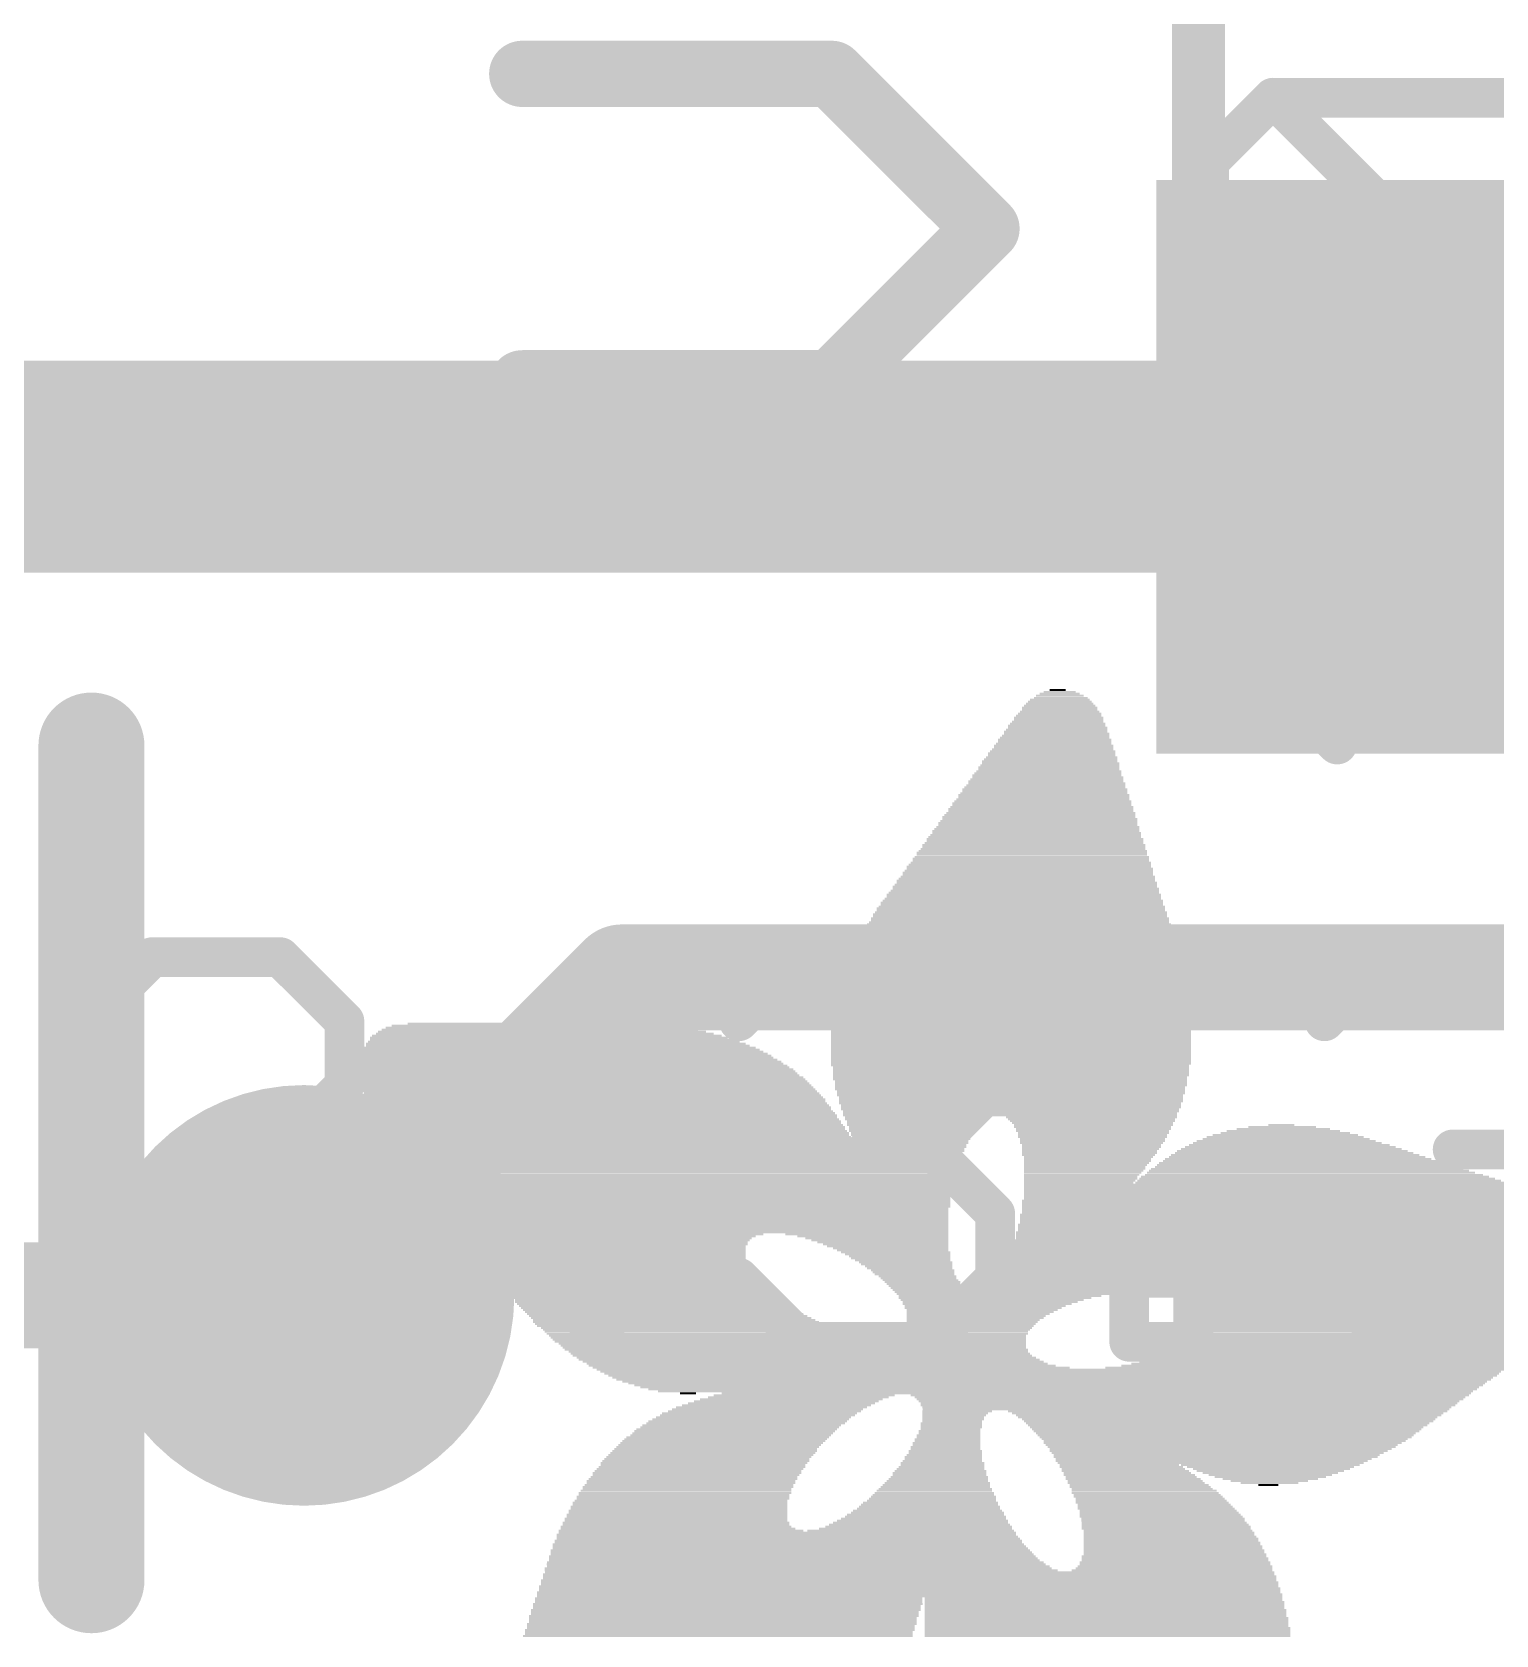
# Model space of a CAD drawing. Extents: x -0.8 to 51.2, y -0.4 to 23.4.
# Drawn here: x 20.205 to 23.011, y 14.589 to 17.662 of the extents above; entities that cross this region are included whole.
import ezdxf

# ---------------------------------------------------------------- set-up
doc = ezdxf.new("R2010")
doc.units = 0
for name, color, linetype in [('1', 12, 'CONTINUOUS'), ('16', 132, 'CONTINUOUS'), ('18', 110, 'CONTINUOUS'), ('21', 40, 'CONTINUOUS'), ('27', 53, 'CONTINUOUS'), ('51', 253, 'CONTINUOUS')]:
    doc.layers.add(name, color=color, linetype=linetype)

# ---------------------------------------------------------------- blocks, each defined once
blk = doc.blocks.new('RECT')
blk.add_solid([(-0.5, -0.5), (0.5, -0.5), (-0.5, 0.5), (0.5, 0.5)])
blk = doc.blocks.new('ROUNDV')
at = {"const_width": 0.5}
blk.add_lwpolyline([(0, -0.25, 1), (0, 0.25, 1), (0, -0.25)], format="xyb", dxfattribs=at)

msp = doc.modelspace()

# ---------------------------------------------------------------- linework, layer by layer
at = {"layer": '1'}
for points, const_width in [([(22.86, 16.8284), (19.6533, 16.8284)], 0.4064), ([(21.336, 15.8496), (20.7264, 15.24)], 0.2032), ([(22.6568, 15.8496), (21.336, 15.8496)], 0.2032), ([(23.4696, 15.8496), (22.6568, 15.8496)], 0.2032)]:
    msp.add_lwpolyline(points, dxfattribs=dict(at, const_width=const_width))
for points, const_width in [([(22.86, 16.7268, 1), (22.86, 16.93)], 0.2032), ([(21.336, 15.9004, 1), (21.336, 15.7988)], 0.1016), ([(21.3719, 15.8137, 1), (21.3001, 15.8855)], 0.1016), ([(22.6568, 15.9004, 1), (22.6568, 15.7988)], 0.1016), ([(22.6568, 15.7988, 1), (22.6568, 15.9004)], 0.1016), ([(20.6905, 15.2759, 1), (20.7623, 15.2041)], 0.1016)]:
    msp.add_lwpolyline(points, format="xyb", dxfattribs=dict(at, const_width=const_width))
at = {"layer": '16', "const_width": 0.2032}
msp.add_lwpolyline([(20.7264, 15.24), (16.256, 15.24)], dxfattribs=at)
at = {"layer": '16', "const_width": 0.1016}
msp.add_lwpolyline([(20.7264, 15.1892, 1), (20.7264, 15.2908)], format="xyb", dxfattribs=at)
at = {"layer": '21'}
for points, const_width in [([(21.7379, 17.5816), (21.1447, 17.5816)], 0.127), ([(22.0345, 17.285), (21.7379, 17.5816)], 0.127), ([(21.7379, 16.9885), (22.0345, 17.285)], 0.127), ([(21.1447, 16.9885), (21.7379, 16.9885)], 0.127), ([(20.319, 14.694), (20.319, 16.294)], 0.2032)]:
    msp.add_lwpolyline(points, dxfattribs=dict(at, const_width=const_width))
for points, const_width in [([(21.1447, 17.6134, 1), (21.1447, 17.5499)], 0.0635), ([(21.7604, 17.6041, 1), (21.7155, 17.5592)], 0.0635), ([(21.7379, 17.5499, 1), (21.7379, 17.6134)], 0.0635), ([(22.057, 17.2626, 1), (22.012, 17.3075)], 0.0635), ([(22.012, 17.2626, 1), (22.057, 17.3075)], 0.0635), ([(21.1447, 17.0202, 1), (21.1447, 16.9567)], 0.0635), ([(21.7155, 17.0109, 1), (21.7604, 16.966)], 0.0635), ([(21.7379, 16.9567, 1), (21.7379, 17.0202)], 0.0635), ([(20.3698, 16.294, 1), (20.2682, 16.294)], 0.1016), ([(20.2682, 14.694, 1), (20.3698, 14.694)], 0.1016)]:
    msp.add_lwpolyline(points, format="xyb", dxfattribs=dict(at, const_width=const_width))
at = {"layer": '27', "const_width": 0.0762}
for points in [[(22.4611, 17.4131), (22.5839, 17.5359)], [(22.5839, 17.5359), (23.0754, 17.5359)], [(23.0754, 17.0445), (22.5839, 17.5359)], [(22.4611, 17.1673), (22.4611, 17.4131)], [(22.5839, 17.0445), (22.4611, 17.1673)], [(23.0754, 17.0445), (22.5839, 17.0445)], [(22.7068, 16.296), (22.4611, 16.5418)], [(22.4611, 16.5418), (23.1983, 16.5418)], [(20.4352, 15.8883), (20.3124, 15.7655)], [(20.681, 15.8883), (20.4352, 15.8883)], [(20.8039, 15.7655), (20.681, 15.8883)], [(21.0608, 15.6426), (21.3065, 15.8883)], [(21.5597, 15.7655), (21.6826, 15.8883)], [(21.6826, 15.8883), (21.9284, 15.8883)], [(21.9284, 15.8883), (22.0512, 15.7655)], [(22.6824, 15.7655), (22.8052, 15.8883)], [(22.8052, 15.8883), (23.051, 15.8883)], [(20.8039, 15.6426), (20.8039, 15.7655)], [(22.0512, 15.7655), (22.0512, 15.6426)], [(20.3124, 15.1511), (20.8039, 15.6426)], [(21.0608, 15.3968), (21.0608, 15.6426)], [(22.0512, 15.6426), (21.9284, 15.5197)], [(21.9284, 15.5197), (21.8055, 15.5197)], [(21.9284, 15.5197), (22.0512, 15.3968)], [(23.051, 15.5197), (22.9281, 15.5197)], [(21.3065, 15.1511), (21.0608, 15.3968)], [(22.0512, 15.3968), (22.0512, 15.274)], [(21.6826, 15.1511), (21.5597, 15.274)], [(22.0512, 15.274), (21.9284, 15.1511)], [(22.3082, 15.1511), (22.3082, 15.274)], [(22.3082, 15.274), (22.431, 15.274)], [(22.431, 15.274), (22.431, 15.1511)], [(22.8052, 15.1511), (22.6824, 15.274)], [(20.8039, 15.1511), (20.3124, 15.1511)], [(21.9284, 15.1511), (21.6826, 15.1511)], [(22.431, 15.1511), (22.3082, 15.1511)], [(23.051, 15.1511), (22.8052, 15.1511)]]:
    msp.add_lwpolyline(points, dxfattribs=at)
at = {"layer": '27', "const_width": 0.0381}
for points in [[(22.5839, 17.555, 1), (22.5839, 17.5169)], [(22.5974, 17.5494, 1), (22.5705, 17.5225)], [(22.5974, 17.5225, 1), (22.5705, 17.5494)], [(22.4801, 17.4131, 1), (22.442, 17.4131)], [(22.4476, 17.4265, 1), (22.4745, 17.3996)], [(22.4745, 17.1808, 1), (22.4476, 17.1539)], [(22.442, 17.1673, 1), (22.4801, 17.1673)], [(22.5839, 17.0635, 1), (22.5839, 17.0254)], [(22.5705, 17.031, 1), (22.5974, 17.0579)], [(22.4611, 16.5608, 1), (22.4611, 16.5227)], [(22.4745, 16.5552, 1), (22.4476, 16.5283)], [(22.6933, 16.2826, 1), (22.7203, 16.3095)], [(20.4352, 15.9074, 1), (20.4352, 15.8693)], [(20.4487, 15.8749, 1), (20.4218, 15.9018)], [(20.6945, 15.9018, 1), (20.6675, 15.8749)], [(20.681, 15.8693, 1), (20.681, 15.9074)], [(21.32, 15.8749, 1), (21.2931, 15.9018)], [(21.6826, 15.9074, 1), (21.6826, 15.8693)], [(21.6961, 15.8749, 1), (21.6691, 15.9018)], [(21.9418, 15.9018, 1), (21.9149, 15.8749)], [(21.9284, 15.8693, 1), (21.9284, 15.9074)], [(22.8052, 15.9074, 1), (22.8052, 15.8693)], [(22.8187, 15.8749, 1), (22.7918, 15.9018)], [(20.2989, 15.7789, 1), (20.3258, 15.752)], [(20.8229, 15.7655, 1), (20.7848, 15.7655)], [(20.7904, 15.752, 1), (20.8173, 15.7789)], [(21.5463, 15.7789, 1), (21.5732, 15.752)], [(22.0703, 15.7655, 1), (22.0322, 15.7655)], [(22.0378, 15.752, 1), (22.0647, 15.7789)], [(22.6689, 15.7789, 1), (22.6958, 15.752)], [(20.8173, 15.6291, 1), (20.7904, 15.6561)], [(21.0798, 15.6426, 1), (21.0417, 15.6426)], [(21.0473, 15.6561, 1), (21.0743, 15.6291)], [(22.0647, 15.6291, 1), (22.0378, 15.6561)], [(20.7848, 15.6426, 1), (20.8229, 15.6426)], [(22.0322, 15.6426, 1), (22.0703, 15.6426)], [(21.8055, 15.5388, 1), (21.8055, 15.5007)], [(21.9418, 15.5332, 1), (21.9149, 15.5062)], [(21.9149, 15.5332, 1), (21.9418, 15.5062)], [(21.9284, 15.5007, 1), (21.9284, 15.5388)], [(22.9281, 15.5388, 1), (22.9281, 15.5007)], [(21.0743, 15.4103, 1), (21.0473, 15.3834)], [(22.0703, 15.3968, 1), (22.0322, 15.3968)], [(22.0378, 15.3834, 1), (22.0647, 15.4103)], [(21.0417, 15.3968, 1), (21.0798, 15.3968)], [(21.5732, 15.2874, 1), (21.5463, 15.2605)], [(22.0647, 15.2605, 1), (22.0378, 15.2874)], [(22.3272, 15.274, 1), (22.2891, 15.274)], [(22.3082, 15.293, 1), (22.3082, 15.2549)], [(22.4501, 15.274, 1), (22.412, 15.274)], [(22.431, 15.2549, 1), (22.431, 15.293)], [(22.6958, 15.2874, 1), (22.6689, 15.2605)], [(22.0322, 15.274, 1), (22.0703, 15.274)], [(20.2989, 15.1646, 1), (20.3258, 15.1376)], [(20.3124, 15.1702, 1), (20.3124, 15.1321)], [(20.8039, 15.1321, 1), (20.8039, 15.1702)], [(21.2931, 15.1376, 1), (21.32, 15.1646)], [(21.6826, 15.1702, 1), (21.6826, 15.1321)], [(21.6691, 15.1376, 1), (21.6961, 15.1646)], [(21.9149, 15.1646, 1), (21.9418, 15.1376)], [(21.9284, 15.1321, 1), (21.9284, 15.1702)], [(22.3082, 15.1702, 1), (22.3082, 15.1321)], [(22.431, 15.1321, 1), (22.431, 15.1702)], [(22.8052, 15.1702, 1), (22.8052, 15.1321)], [(22.7918, 15.1376, 1), (22.8187, 15.1646)], [(22.2891, 15.1511, 1), (22.3272, 15.1511)], [(22.412, 15.1511, 1), (22.4501, 15.1511)]]:
    msp.add_lwpolyline(points, format="xyb", dxfattribs=at)
at = {"layer": '51', "const_width": 0.1016}
msp.add_lwpolyline([(22.441, 18.0344), (22.441, 17.3224)], dxfattribs=at)
at = {"layer": '51', "const_width": 0.0508}
msp.add_lwpolyline([(22.4156, 17.3224, 1), (22.4664, 17.3224)], format="xyb", dxfattribs=at)

# ---------------------------------------------------------------- block references
at = {"layer": '1', "xscale": 1.1, "rotation": 270}
msp.add_blockref('RECT', (22.86, 16.8284), dxfattribs=at)
at = {"layer": '18', "xscale": 0.8064, "yscale": 0.8064}
msp.add_blockref('ROUNDV', (20.7264, 15.24), dxfattribs=at)
msp.add_blockref('ROUNDV', (20.7264, 15.24), dxfattribs=at)
at = {"layer": '21'}
for p, xscale, yscale in [((22.1749, 16.3779), 0.1219, 0.0038), ((22.1749, 16.3817), 0.1143, 0.0038), ((22.1768, 16.3855), 0.1029, 0.0038), ((22.1749, 16.3894), 0.0915, 0.0039), ((22.1748, 16.3932), 0.0762, 0.0038), ((22.1749, 16.397), 0.0609, 0.0038), ((22.1711, 16.4008), 0.0305, 0.0038), ((22.173, 16.3474), 0.1715, 0.0038), ((22.1729, 16.3513), 0.1638, 0.0039), ((22.1748, 16.3551), 0.16, 0.0038), ((22.1748, 16.3589), 0.1524, 0.0038), ((22.1748, 16.3665), 0.1448, 0.0038), ((22.1748, 16.3627), 0.1448, 0.0038), ((22.1749, 16.3703), 0.1371, 0.0038), ((22.1749, 16.3741), 0.1295, 0.0038), ((22.1692, 16.317), 0.2019, 0.0038), ((22.1673, 16.3208), 0.1981, 0.0038), ((22.1692, 16.3246), 0.1943, 0.0038), ((22.1692, 16.3322), 0.1867, 0.0038), ((22.1711, 16.3284), 0.1905, 0.0038), ((22.1711, 16.336), 0.1829, 0.0038), ((22.1711, 16.3398), 0.1753, 0.0038), ((22.173, 16.3436), 0.1715, 0.0038), ((22.1615, 16.2865), 0.2324, 0.0038), ((22.1634, 16.2941), 0.2286, 0.0038), ((22.1634, 16.2903), 0.2286, 0.0038), ((22.1634, 16.2979), 0.221, 0.0038), ((22.1653, 16.3055), 0.2172, 0.0038), ((22.1653, 16.3017), 0.2172, 0.0038), ((22.1653, 16.3093), 0.2096, 0.0038), ((22.1672, 16.3132), 0.2058, 0.0039), ((22.1558, 16.256), 0.2667, 0.0038), ((22.1577, 16.2598), 0.2629, 0.0038), ((22.1558, 16.2636), 0.2591, 0.0038), ((22.1577, 16.2674), 0.2552, 0.0038), ((22.1596, 16.2712), 0.2514, 0.0038), ((22.1596, 16.2789), 0.2438, 0.0038), ((22.1596, 16.2751), 0.2438, 0.0039), ((22.1615, 16.2827), 0.24, 0.0038), ((22.1482, 16.2255), 0.2972, 0.0038), ((22.1501, 16.2293), 0.2934, 0.0038), ((22.1501, 16.237), 0.2857, 0.0039), ((22.152, 16.2331), 0.2896, 0.0038), ((22.1519, 16.2408), 0.2819, 0.0038), ((22.1539, 16.2446), 0.2781, 0.0038), ((22.1539, 16.2522), 0.2705, 0.0038), ((22.1539, 16.2484), 0.2705, 0.0038), ((22.1425, 16.1912), 0.3315, 0.0038), ((22.1443, 16.1989), 0.3277, 0.0039), ((22.1443, 16.195), 0.3277, 0.0038), ((22.1443, 16.2027), 0.3201, 0.0038), ((22.1463, 16.2103), 0.3163, 0.0038), ((22.1463, 16.2065), 0.3163, 0.0038), ((22.1463, 16.2141), 0.3086, 0.0038), ((22.1482, 16.2179), 0.3048, 0.0038), ((22.1501, 16.2217), 0.301, 0.0038), ((22.1368, 16.1608), 0.3657, 0.0039), ((22.1387, 16.1646), 0.3619, 0.0038), ((22.1387, 16.1722), 0.3543, 0.0038), ((22.1387, 16.1684), 0.3543, 0.0038), ((22.1406, 16.176), 0.3505, 0.0038), ((22.1406, 16.1836), 0.3429, 0.0038), ((22.1406, 16.1798), 0.3429, 0.0038), ((22.1425, 16.1874), 0.3391, 0.0038), ((22.1291, 16.1303), 0.3962, 0.0038), ((22.131, 16.1341), 0.3924, 0.0038), ((22.1329, 16.1379), 0.3886, 0.0038), ((22.1329, 16.1455), 0.381, 0.0038), ((22.1329, 16.1417), 0.381, 0.0038), ((22.1348, 16.1493), 0.3772, 0.0038), ((22.1348, 16.1569), 0.3696, 0.0038), ((22.1367, 16.1531), 0.3734, 0.0038), ((22.1253, 16.1036), 0.4268, 0.0038), ((22.1253, 16.0998), 0.4268, 0.0038), ((22.1254, 16.1074), 0.4191, 0.0038), ((22.1273, 16.115), 0.4153, 0.0038), ((22.1273, 16.1112), 0.4153, 0.0038), ((22.1272, 16.1188), 0.4076, 0.0038), ((22.1291, 16.1227), 0.4038, 0.0039), ((22.131, 16.1265), 0.4, 0.0038), ((22.1196, 16.0693), 0.461, 0.0038), ((22.1196, 16.0769), 0.4534, 0.0038), ((22.1196, 16.0731), 0.4534, 0.0038), ((22.1215, 16.0807), 0.4496, 0.0038), ((22.1215, 16.0884), 0.442, 0.0038), ((22.1215, 16.0846), 0.442, 0.0039), ((22.1234, 16.0922), 0.4382, 0.0038), ((22.1234, 16.096), 0.4306, 0.0038), ((22.112, 16.0388), 0.4915, 0.0038), ((22.1138, 16.0426), 0.4877, 0.0038), ((22.1138, 16.0503), 0.4801, 0.0038), ((22.1138, 16.0465), 0.4801, 0.0039), ((22.1158, 16.0541), 0.4762, 0.0038), ((22.1158, 16.0617), 0.4686, 0.0038), ((22.1177, 16.0579), 0.4724, 0.0038), ((22.1177, 16.0655), 0.4648, 0.0038), ((22.1062, 16.0084), 0.5257, 0.0039), ((22.1062, 16.0122), 0.5181, 0.0038), ((22.1082, 16.016), 0.5143, 0.0038), ((22.1082, 16.0236), 0.5067, 0.0038), ((22.1101, 16.0198), 0.5105, 0.0038), ((22.1101, 16.0274), 0.5029, 0.0038), ((22.1101, 16.035), 0.4953, 0.0038), ((22.112, 16.0312), 0.4991, 0.0038), ((22.1006, 15.9817), 0.5525, 0.0038), ((22.1006, 15.9779), 0.5525, 0.0038), ((22.1025, 15.9855), 0.5487, 0.0038), ((22.1025, 15.9931), 0.5411, 0.0038), ((22.1025, 15.9893), 0.5411, 0.0038), ((22.1044, 15.9969), 0.5373, 0.0038), ((22.1044, 16.0007), 0.5295, 0.0038), ((22.1062, 16.0045), 0.5257, 0.0038), ((22.0968, 15.9512), 0.5829, 0.0038), ((22.0968, 15.9474), 0.5829, 0.0038), ((22.0968, 15.955), 0.5753, 0.0038), ((22.0987, 15.9626), 0.5715, 0.0038), ((22.0987, 15.9588), 0.5715, 0.0038), ((22.0987, 15.9703), 0.5639, 0.0039), ((22.0987, 15.9664), 0.5639, 0.0038), ((22.1006, 15.9741), 0.5601, 0.0038), ((22.0929, 15.9207), 0.6058, 0.0038), ((22.0929, 15.9169), 0.6058, 0.0038), ((22.0929, 15.9283), 0.5982, 0.0038), ((22.0948, 15.9245), 0.602, 0.0038), ((22.0948, 15.936), 0.5944, 0.0038), ((22.0948, 15.9322), 0.5944, 0.0039), ((22.0949, 15.9436), 0.5867, 0.0038), ((22.0949, 15.9398), 0.5867, 0.0038), ((22.091, 15.8902), 0.6324, 0.0038), ((22.091, 15.8864), 0.6324, 0.0038), ((22.091, 15.8979), 0.6248, 0.0038), ((22.091, 15.8941), 0.6248, 0.0039), ((22.091, 15.9055), 0.6172, 0.0038), ((22.0929, 15.9017), 0.621, 0.0038), ((22.0929, 15.9131), 0.6134, 0.0038), ((22.0929, 15.9093), 0.6134, 0.0038), ((22.0892, 15.8598), 0.6515, 0.0038), ((22.0892, 15.8559), 0.6515, 0.0039), ((22.0892, 15.8712), 0.6439, 0.0038), ((22.0892, 15.8674), 0.6439, 0.0038), ((22.0892, 15.8636), 0.6439, 0.0038), ((22.0891, 15.8788), 0.6362, 0.0038), ((22.0911, 15.875), 0.6401, 0.0038), ((22.091, 15.8826), 0.6324, 0.0038), ((22.0853, 15.8255), 0.6668, 0.0038), ((22.0872, 15.8369), 0.663, 0.0038), ((22.0872, 15.8331), 0.663, 0.0038), ((22.0872, 15.8293), 0.663, 0.0038), ((22.0872, 15.8483), 0.6554, 0.0038), ((22.0872, 15.8445), 0.6554, 0.0038), ((22.0891, 15.8407), 0.6592, 0.0038), ((22.0892, 15.8521), 0.6515, 0.0038), ((22.0834, 15.795), 0.6782, 0.0038), ((22.0853, 15.8102), 0.6744, 0.0038), ((22.0853, 15.8064), 0.6744, 0.0038), ((22.0853, 15.8026), 0.6744, 0.0038), ((22.0853, 15.7988), 0.6744, 0.0038), ((22.0872, 15.8217), 0.6706, 0.0038), ((22.0872, 15.8178), 0.6706, 0.0039), ((22.0872, 15.814), 0.6706, 0.0038), ((22.0834, 15.7759), 0.6858, 0.0038), ((22.0834, 15.7721), 0.6858, 0.0038), ((22.0834, 15.7683), 0.6858, 0.0038), ((22.0834, 15.7645), 0.6858, 0.0038), ((22.0853, 15.7912), 0.682, 0.0038), ((22.0853, 15.7874), 0.682, 0.0038), ((22.0853, 15.7836), 0.682, 0.0038), ((22.0853, 15.7797), 0.682, 0.0039), ((21.1957, 15.734), 0.6858, 0.0038), ((21.2014, 15.7302), 0.6972, 0.0038), ((21.1919, 15.7378), 0.6705, 0.0038), ((21.1881, 15.7416), 0.6477, 0.0039), ((21.1823, 15.7455), 0.6287, 0.0038), ((21.1785, 15.7493), 0.6058, 0.0038), ((21.1709, 15.7531), 0.5754, 0.0038), ((21.1633, 15.7569), 0.5372, 0.0038), ((21.0756, 15.7607), 0.3009, 0.0038), ((22.0815, 15.7493), 0.6896, 0.0038), ((22.0815, 15.7455), 0.6896, 0.0038), ((22.0815, 15.7416), 0.6896, 0.0039), ((22.0815, 15.7378), 0.6896, 0.0038), ((22.0815, 15.734), 0.6896, 0.0038), ((22.0815, 15.7302), 0.6896, 0.0038), ((22.0834, 15.7607), 0.6858, 0.0038), ((22.0834, 15.7569), 0.6858, 0.0038), ((22.0834, 15.7531), 0.6858, 0.0038), ((21.228, 15.6997), 0.7887, 0.0038), ((21.2185, 15.7112), 0.762, 0.0038), ((21.2223, 15.7074), 0.7696, 0.0038), ((21.2262, 15.7035), 0.7773, 0.0039), ((21.2166, 15.715), 0.7506, 0.0038), ((21.209, 15.7226), 0.7278, 0.0038), ((21.2128, 15.7188), 0.7354, 0.0038), ((21.2052, 15.7264), 0.7124, 0.0038), ((22.0815, 15.7264), 0.6896, 0.0038), ((22.0815, 15.7226), 0.6896, 0.0038), ((22.0815, 15.7188), 0.6896, 0.0038), ((22.0815, 15.715), 0.6896, 0.0038), ((22.0815, 15.7112), 0.6896, 0.0038), ((22.0815, 15.7074), 0.6896, 0.0038), ((22.0815, 15.7035), 0.6896, 0.0039), ((22.0815, 15.6997), 0.6896, 0.0038), ((21.2471, 15.6693), 0.842, 0.0038), ((21.2356, 15.6883), 0.8115, 0.0038), ((21.2414, 15.6807), 0.823, 0.0038), ((21.2433, 15.6769), 0.8268, 0.0038), ((21.2471, 15.6731), 0.8344, 0.0038), ((21.2319, 15.6921), 0.8039, 0.0038), ((21.2376, 15.6845), 0.8153, 0.0038), ((21.23, 15.6959), 0.7925, 0.0038), ((22.0815, 15.6959), 0.6896, 0.0038), ((22.0815, 15.6921), 0.6896, 0.0038), ((22.0815, 15.6883), 0.6896, 0.0038), ((22.0815, 15.6845), 0.6896, 0.0038), ((22.0796, 15.6807), 0.6858, 0.0038), ((22.0815, 15.6769), 0.682, 0.0038), ((22.0815, 15.6731), 0.682, 0.0038), ((22.0815, 15.6693), 0.682, 0.0038), ((21.2509, 15.6654), 0.842, 0.0039), ((21.2528, 15.6616), 0.8458, 0.0038), ((21.2566, 15.6578), 0.8534, 0.0038), ((21.2585, 15.654), 0.8573, 0.0038), ((21.2605, 15.6502), 0.8611, 0.0038), ((21.2643, 15.6464), 0.8611, 0.0038), ((21.2661, 15.6426), 0.8649, 0.0038), ((21.2681, 15.6388), 0.8687, 0.0038), ((22.0815, 15.6654), 0.682, 0.0039), ((22.0815, 15.6616), 0.682, 0.0038), ((22.0796, 15.6578), 0.6782, 0.0038), ((22.0796, 15.654), 0.6782, 0.0038), ((22.0815, 15.6502), 0.6744, 0.0038), ((22.0815, 15.6464), 0.6744, 0.0038), ((22.0815, 15.6426), 0.6744, 0.0038), ((22.0796, 15.6388), 0.6706, 0.0038), ((21.2737, 15.6312), 0.8725, 0.0038), ((21.2719, 15.635), 0.8687, 0.0038), ((21.2776, 15.6274), 0.8725, 0.0039), ((21.2795, 15.6235), 0.8763, 0.0038), ((21.2833, 15.6197), 0.8763, 0.0038), ((21.2872, 15.6159), 0.8763, 0.0038), ((21.2872, 15.6121), 0.8763, 0.0038), ((21.291, 15.6083), 0.8763, 0.0038), ((22.0796, 15.635), 0.6706, 0.0038), ((22.0815, 15.6312), 0.6668, 0.0038), ((22.0815, 15.6274), 0.6668, 0.0039), ((22.0796, 15.6235), 0.663, 0.0038), ((22.0815, 15.6197), 0.6592, 0.0038), ((22.0815, 15.6159), 0.6592, 0.0038), ((22.0815, 15.6121), 0.6592, 0.0038), ((22.0796, 15.6083), 0.6553, 0.0038), ((21.2948, 15.6045), 0.8763, 0.0038), ((21.2966, 15.6007), 0.8801, 0.0038), ((21.2986, 15.5969), 0.8763, 0.0038), ((21.3024, 15.5931), 0.8763, 0.0038), ((21.3042, 15.5893), 0.8801, 0.0039), ((21.3081, 15.5854), 0.8801, 0.0038), ((21.31, 15.5816), 0.8763, 0.0038), ((21.3138, 15.5778), 0.8763, 0.0038), ((22.0815, 15.6045), 0.6515, 0.0038), ((22.0815, 15.6007), 0.6515, 0.0038), ((22.0796, 15.5969), 0.6477, 0.0038), ((22.0815, 15.5931), 0.6439, 0.0038), ((22.0796, 15.5893), 0.6401, 0.0039), ((22.0796, 15.5854), 0.6401, 0.0038), ((21.8986, 15.5778), 0.2705, 0.0038), ((21.9025, 15.5816), 0.2781, 0.0038), ((22.2358, 15.5816), 0.3276, 0.0038), ((22.2358, 15.5778), 0.32, 0.0038), ((21.3157, 15.574), 0.8801, 0.0038), ((21.3176, 15.5702), 0.8763, 0.0038), ((21.3214, 15.5664), 0.8763, 0.0038), ((21.3253, 15.5626), 0.8763, 0.0038), ((21.3253, 15.5588), 0.8763, 0.0038), ((21.3291, 15.555), 0.8763, 0.0038), ((21.3329, 15.5512), 0.8763, 0.0039), ((21.3329, 15.5473), 0.8763, 0.0038), ((21.8986, 15.574), 0.2629, 0.0038), ((21.8967, 15.5702), 0.259, 0.0038), ((21.8948, 15.5664), 0.2552, 0.0038), ((21.8948, 15.5626), 0.2476, 0.0038), ((21.8929, 15.5588), 0.2438, 0.0038), ((21.891, 15.555), 0.24, 0.0038), ((21.8929, 15.5512), 0.2362, 0.0039), ((21.891, 15.5473), 0.2324, 0.0038), ((22.2377, 15.574), 0.3162, 0.0038), ((22.2377, 15.5702), 0.3086, 0.0038), ((22.2396, 15.5664), 0.3048, 0.0038), ((22.2377, 15.5626), 0.301, 0.0038), ((22.2396, 15.5588), 0.2972, 0.0038), ((22.2377, 15.555), 0.2934, 0.0038), ((22.2396, 15.5512), 0.2896, 0.0039), ((22.2377, 15.5473), 0.2858, 0.0038), ((22.6073, 15.5473), 0.2781, 0.0038), ((22.6073, 15.5512), 0.2477, 0.0039), ((22.6035, 15.555), 0.2171, 0.0038), ((22.6035, 15.5588), 0.1791, 0.0038), ((22.6015, 15.5626), 0.1295, 0.0038), ((22.5997, 15.5664), 0.0495, 0.0038), ((21.3367, 15.5435), 0.8763, 0.0038), ((21.4529, 15.5397), 1.1011, 0.0038), ((21.4529, 15.5359), 1.0935, 0.0038), ((21.4529, 15.5321), 1.0935, 0.0038), ((21.4529, 15.5283), 1.0859, 0.0038), ((21.4548, 15.5245), 1.0821, 0.0038), ((21.4548, 15.5207), 1.0745, 0.0038), ((21.4548, 15.5169), 1.0745, 0.0038), ((21.891, 15.5435), 0.2248, 0.0038), ((22.2377, 15.5435), 0.2858, 0.0038), ((22.2377, 15.5397), 0.2782, 0.0038), ((22.2377, 15.5359), 0.2782, 0.0038), ((22.2358, 15.5321), 0.2744, 0.0038), ((22.2357, 15.5283), 0.2667, 0.0038), ((22.2357, 15.5245), 0.2667, 0.0038), ((22.2339, 15.5207), 0.2629, 0.0038), ((22.232, 15.5169), 0.2591, 0.0038), ((22.6206, 15.5169), 0.442, 0.0038), ((22.6187, 15.5207), 0.423, 0.0038), ((22.6168, 15.5245), 0.4038, 0.0038), ((22.6149, 15.5283), 0.3848, 0.0038), ((22.6111, 15.5321), 0.362, 0.0038), ((22.6091, 15.5359), 0.3429, 0.0038), ((22.6092, 15.5397), 0.32, 0.0038), ((22.6073, 15.5435), 0.301, 0.0038), ((21.4547, 15.5131), 1.0668, 0.0039), ((21.4566, 15.5092), 1.0629, 0.0038), ((21.4566, 15.5016), 1.0553, 0.0038), ((21.4586, 15.5054), 1.0591, 0.0038), ((21.4586, 15.4978), 1.0515, 0.0038), ((21.4586, 15.494), 1.0439, 0.0038), ((21.4586, 15.4902), 1.0439, 0.0038), ((21.4605, 15.4864), 1.0401, 0.0038), ((22.232, 15.5131), 0.2591, 0.0039), ((22.2301, 15.5092), 0.2553, 0.0038), ((22.2301, 15.5054), 0.2476, 0.0038), ((22.2282, 15.5016), 0.2438, 0.0038), ((22.2282, 15.4978), 0.2438, 0.0038), ((22.2263, 15.494), 0.24, 0.0038), ((22.2244, 15.4902), 0.2362, 0.0038), ((22.2225, 15.4864), 0.2324, 0.0038), ((22.6472, 15.4864), 0.5791, 0.0038), ((22.6435, 15.4902), 0.5639, 0.0038), ((22.6396, 15.494), 0.5487, 0.0038), ((22.6378, 15.4978), 0.5295, 0.0038), ((22.632, 15.5016), 0.5105, 0.0038), ((22.6302, 15.5054), 0.4915, 0.0038), ((22.6263, 15.5092), 0.4762, 0.0038), ((22.6244, 15.5131), 0.4572, 0.0039), ((21.4605, 15.4826), 1.0325, 0.0038), ((21.4624, 15.4788), 1.0287, 0.0038), ((21.4624, 15.475), 1.0287, 0.0039), ((21.4642, 15.4711), 1.0249, 0.0038), ((21.4642, 15.4673), 1.0173, 0.0038), ((21.4662, 15.4635), 1.0135, 0.0038), ((21.4662, 15.4597), 1.0135, 0.0038), ((21.4681, 15.4559), 1.0096, 0.0038), ((22.2225, 15.4826), 0.2324, 0.0038), ((22.2206, 15.4788), 0.2286, 0.0038), ((22.2187, 15.475), 0.2247, 0.0039), ((22.2168, 15.4711), 0.2209, 0.0038), ((22.2149, 15.4673), 0.2171, 0.0038), ((22.2149, 15.4635), 0.2171, 0.0038), ((22.2129, 15.4597), 0.2133, 0.0038), ((22.2111, 15.4559), 0.2095, 0.0038), ((22.6759, 15.4559), 0.7125, 0.0038), ((22.6721, 15.4597), 0.6973, 0.0038), ((22.6682, 15.4635), 0.682, 0.0038), ((22.6644, 15.4673), 0.6668, 0.0038), ((22.6625, 15.4711), 0.6477, 0.0038), ((22.6568, 15.475), 0.6286, 0.0039), ((22.653, 15.4788), 0.6134, 0.0038), ((22.6492, 15.4826), 0.5982, 0.0038), ((21.4681, 15.4521), 1.002, 0.0038), ((21.47, 15.4483), 0.9982, 0.0038), ((21.47, 15.4445), 0.9982, 0.0038), ((21.4719, 15.4407), 0.9944, 0.0038), ((21.4738, 15.4369), 0.9906, 0.0039), ((21.4719, 15.433), 0.9868, 0.0038), ((21.4738, 15.4292), 0.983, 0.0038), ((21.4757, 15.4254), 0.9792, 0.0038), ((22.5749, 15.4521), 0.9372, 0.0038), ((22.5806, 15.4483), 0.9486, 0.0038), ((22.5883, 15.4445), 0.9639, 0.0038), ((22.5939, 15.4407), 0.9753, 0.0038), ((22.5997, 15.4369), 0.9867, 0.0039), ((22.6054, 15.433), 0.9982, 0.0038), ((22.6111, 15.4292), 1.0096, 0.0038), ((22.6168, 15.4254), 1.021, 0.0038), ((21.4776, 15.4216), 0.9754, 0.0038), ((21.4776, 15.4178), 0.9754, 0.0038), ((21.4795, 15.414), 0.9716, 0.0038), ((21.4814, 15.4102), 0.9678, 0.0038), ((21.4815, 15.4064), 0.9601, 0.0038), ((21.4815, 15.4026), 0.9601, 0.0038), ((21.4834, 15.3988), 0.9563, 0.0039), ((21.4853, 15.3949), 0.9525, 0.0038), ((22.6568, 15.3949), 1.1164, 0.0038), ((22.6206, 15.4216), 1.0364, 0.0038), ((22.6263, 15.4178), 1.0478, 0.0038), ((22.6339, 15.414), 1.063, 0.0038), ((22.6396, 15.4102), 1.0745, 0.0038), ((22.6454, 15.4064), 1.0859, 0.0038), ((22.6548, 15.3988), 1.1049, 0.0039), ((22.6492, 15.4026), 1.0935, 0.0038), ((21.4871, 15.3911), 0.9487, 0.0038), ((21.4871, 15.3873), 0.9487, 0.0038), ((21.4891, 15.3835), 0.9449, 0.0038), ((21.491, 15.3797), 0.9411, 0.0038), ((21.4929, 15.3759), 0.9373, 0.0038), ((21.4929, 15.3721), 0.9373, 0.0038), ((21.4947, 15.3683), 0.9335, 0.0038), ((21.4967, 15.3645), 0.9297, 0.0038), ((22.6682, 15.3759), 1.1468, 0.0038), ((22.6701, 15.3721), 1.1506, 0.0038), ((22.6701, 15.3683), 1.1506, 0.0038), ((22.6721, 15.3645), 1.1545, 0.0038), ((22.6606, 15.3911), 1.124, 0.0038), ((22.6625, 15.3873), 1.1278, 0.0038), ((22.6663, 15.3835), 1.1354, 0.0038), ((22.6682, 15.3797), 1.1392, 0.0038), ((21.4967, 15.3607), 0.9297, 0.0039), ((21.3214, 15.3568), 0.5715, 0.0038), ((21.3157, 15.353), 0.5524, 0.0038), ((21.3138, 15.3492), 0.541, 0.0038), ((21.3119, 15.3454), 0.5372, 0.0038), ((21.3119, 15.3416), 0.5296, 0.0038), ((21.3138, 15.3378), 0.5258, 0.0038), ((21.3138, 15.334), 0.5182, 0.0038), ((21.8053, 15.3568), 0.3124, 0.0038), ((21.8167, 15.353), 0.2896, 0.0038), ((21.8244, 15.3492), 0.2743, 0.0038), ((21.83, 15.3454), 0.2629, 0.0038), ((21.8358, 15.3416), 0.2515, 0.0038), ((21.8415, 15.3378), 0.2401, 0.0038), ((21.8453, 15.334), 0.2324, 0.0038), ((22.6721, 15.334), 1.1773, 0.0038), ((22.6721, 15.3454), 1.1697, 0.0038), ((22.674, 15.3416), 1.1735, 0.0038), ((22.674, 15.3378), 1.1735, 0.0038), ((22.6721, 15.3607), 1.1621, 0.0039), ((22.6721, 15.3568), 1.1621, 0.0038), ((22.674, 15.353), 1.1659, 0.0038), ((22.674, 15.3492), 1.1659, 0.0038), ((21.3138, 15.3302), 0.5182, 0.0038), ((21.3157, 15.3264), 0.5144, 0.0038), ((21.3176, 15.3226), 0.5106, 0.0039), ((21.3195, 15.3187), 0.5068, 0.0038), ((21.3195, 15.3149), 0.5068, 0.0038), ((21.3214, 15.3111), 0.503, 0.0038), ((21.3233, 15.3073), 0.4992, 0.0038), ((21.3252, 15.3035), 0.503, 0.0038), ((21.851, 15.3302), 0.221, 0.0038), ((21.8548, 15.3264), 0.2134, 0.0038), ((21.8605, 15.3226), 0.2096, 0.0039), ((21.8644, 15.3187), 0.2019, 0.0038), ((21.8681, 15.3149), 0.1943, 0.0038), ((21.8701, 15.3111), 0.1905, 0.0038), ((21.8739, 15.3073), 0.1829, 0.0038), ((21.8796, 15.3035), 0.1791, 0.0038), ((22.6683, 15.3073), 1.1925, 0.0038), ((22.6683, 15.3035), 1.1925, 0.0038), ((22.6701, 15.3149), 1.1887, 0.0038), ((22.6701, 15.3111), 1.1887, 0.0038), ((22.6701, 15.3264), 1.1811, 0.0038), ((22.6701, 15.3226), 1.1811, 0.0039), ((22.6721, 15.3187), 1.1849, 0.0038), ((22.6721, 15.3302), 1.1773, 0.0038), ((21.3271, 15.2997), 0.4991, 0.0038), ((21.331, 15.2959), 0.4991, 0.0038), ((21.3329, 15.2921), 0.4953, 0.0038), ((21.3347, 15.2883), 0.4991, 0.0038), ((21.3386, 15.2845), 0.4991, 0.0039), ((21.3405, 15.2806), 0.4953, 0.0038), ((21.3443, 15.2768), 0.4953, 0.0038), ((21.3462, 15.273), 0.4991, 0.0038), ((21.8815, 15.2997), 0.1753, 0.0038), ((21.8853, 15.2959), 0.1676, 0.0038), ((21.8872, 15.2921), 0.1638, 0.0038), ((21.8929, 15.2883), 0.16, 0.0038), ((21.8948, 15.2845), 0.1562, 0.0039), ((21.8967, 15.2806), 0.1524, 0.0038), ((21.9024, 15.2768), 0.1486, 0.0038), ((21.9043, 15.273), 0.1448, 0.0038), ((22.653, 15.273), 1.2002, 0.0038), ((22.6568, 15.2806), 1.2002, 0.0038), ((22.6568, 15.2768), 1.2002, 0.0038), ((22.6587, 15.2845), 1.1964, 0.0039), ((22.6625, 15.2921), 1.1964, 0.0038), ((22.6625, 15.2883), 1.1964, 0.0038), ((22.6645, 15.2997), 1.1925, 0.0038), ((22.6645, 15.2959), 1.1925, 0.0038), ((21.3499, 15.2692), 0.4991, 0.0038), ((21.3538, 15.2654), 0.4991, 0.0038), ((21.3575, 15.2616), 0.4991, 0.0038), ((21.3595, 15.2578), 0.503, 0.0038), ((21.3633, 15.254), 0.503, 0.0038), ((21.3691, 15.2464), 0.5067, 0.0039), ((21.3672, 15.2502), 0.5029, 0.0038), ((21.3728, 15.2425), 0.5067, 0.0038), ((21.3767, 15.2387), 0.5067, 0.0038), ((21.9081, 15.2692), 0.1448, 0.0038), ((21.912, 15.2654), 0.1447, 0.0038), ((21.9139, 15.2616), 0.1409, 0.0038), ((21.9177, 15.2578), 0.1409, 0.0038), ((21.9215, 15.254), 0.141, 0.0038), ((21.9272, 15.2502), 0.1448, 0.0038), ((22.5444, 15.2464), 1.3716, 0.0039), ((22.0701, 15.2425), 0.4153, 0.0038), ((22.0605, 15.2387), 0.3886, 0.0038), ((22.6301, 15.2502), 1.2078, 0.0038), ((22.6359, 15.254), 1.2039, 0.0038), ((22.6396, 15.2578), 1.2039, 0.0038), ((22.6435, 15.2616), 1.2039, 0.0038), ((22.6473, 15.2654), 1.204, 0.0038), ((22.6492, 15.2692), 1.2002, 0.0038), ((22.8016, 15.2425), 0.8496, 0.0038), ((22.8092, 15.2387), 0.8268, 0.0038), ((21.3824, 15.2349), 0.5105, 0.0038), ((21.3862, 15.2311), 0.5105, 0.0038), ((21.39, 15.2273), 0.5182, 0.0038), ((21.3938, 15.2235), 0.5182, 0.0038), ((21.3995, 15.2197), 0.522, 0.0038), ((21.4033, 15.2159), 0.522, 0.0038), ((21.409, 15.2121), 0.5258, 0.0038), ((21.4128, 15.2083), 0.5258, 0.0039), ((22.051, 15.2349), 0.3696, 0.0038), ((22.0453, 15.2311), 0.3506, 0.0038), ((22.0358, 15.2235), 0.3239, 0.0038), ((22.0415, 15.2273), 0.3353, 0.0038), ((22.032, 15.2197), 0.3086, 0.0038), ((22.0282, 15.2159), 0.3009, 0.0038), ((22.0263, 15.2121), 0.2895, 0.0038), ((22.0225, 15.2083), 0.2819, 0.0039), ((22.8111, 15.2349), 0.8078, 0.0038), ((22.8131, 15.2311), 0.7963, 0.0038), ((22.8149, 15.2273), 0.7848, 0.0038), ((22.8149, 15.2235), 0.7696, 0.0038), ((22.8149, 15.2197), 0.762, 0.0038), ((22.8149, 15.2159), 0.7544, 0.0038), ((22.813, 15.2121), 0.743, 0.0038), ((22.813, 15.2083), 0.7354, 0.0039), ((21.4185, 15.2044), 0.5295, 0.0038), ((21.4243, 15.2006), 0.5334, 0.0038), ((21.43, 15.1968), 0.5372, 0.0038), ((21.4357, 15.193), 0.541, 0.0038), ((21.4395, 15.1892), 0.5486, 0.0038), ((21.4472, 15.1854), 0.5563, 0.0038), ((21.4529, 15.1816), 0.5601, 0.0038), ((21.4624, 15.1778), 0.5639, 0.0038), ((22.0015, 15.1816), 0.2476, 0.0038), ((21.9996, 15.1778), 0.2438, 0.0038), ((22.0091, 15.193), 0.2552, 0.0038), ((22.0072, 15.1892), 0.2514, 0.0038), ((22.0053, 15.1854), 0.2476, 0.0038), ((22.0187, 15.2044), 0.2743, 0.0038), ((22.0149, 15.2006), 0.2667, 0.0038), ((22.013, 15.1968), 0.2629, 0.0038), ((22.7902, 15.1778), 0.6973, 0.0038), ((22.8111, 15.2044), 0.7316, 0.0038), ((22.8072, 15.2006), 0.7239, 0.0038), ((22.8054, 15.1968), 0.7201, 0.0038), ((22.7996, 15.1892), 0.7087, 0.0038), ((22.7978, 15.1854), 0.7049, 0.0038), ((22.8016, 15.193), 0.7125, 0.0038), ((22.794, 15.1816), 0.6973, 0.0038), ((21.4681, 15.174), 0.5677, 0.0038), ((21.4776, 15.1702), 0.5792, 0.0039), ((21.4871, 15.1663), 0.5905, 0.0038), ((21.5005, 15.1625), 0.6096, 0.0038), ((21.6548, 15.1587), 0.9106, 0.0038), ((21.6567, 15.1549), 0.9068, 0.0038), ((21.6586, 15.1511), 0.903, 0.0038), ((21.6624, 15.1473), 0.8954, 0.0038), ((21.9787, 15.1625), 0.2629, 0.0038), ((21.9882, 15.1663), 0.2515, 0.0038), ((21.992, 15.1702), 0.2439, 0.0039), ((21.9958, 15.174), 0.2439, 0.0038), ((22.754, 15.1473), 0.6858, 0.0038), ((22.7578, 15.1511), 0.6858, 0.0038), ((22.7635, 15.1549), 0.682, 0.0038), ((22.7692, 15.1587), 0.6858, 0.0038), ((22.773, 15.1625), 0.6858, 0.0038), ((22.7787, 15.1663), 0.6896, 0.0038), ((22.7844, 15.174), 0.6934, 0.0038), ((22.7825, 15.1702), 0.6896, 0.0039), ((21.6643, 15.1435), 0.8916, 0.0038), ((21.6662, 15.1397), 0.8878, 0.0038), ((21.67, 15.1359), 0.8878, 0.0038), ((21.6739, 15.1321), 0.8801, 0.0039), ((21.6776, 15.1282), 0.8801, 0.0038), ((21.6815, 15.1244), 0.8801, 0.0038), ((21.6891, 15.1206), 0.8801, 0.0038), ((21.6948, 15.1168), 0.8839, 0.0038), ((22.6987, 15.1168), 0.7124, 0.0038), ((22.7064, 15.1206), 0.7049, 0.0038), ((22.714, 15.1244), 0.6973, 0.0038), ((22.7216, 15.1282), 0.6972, 0.0038), ((22.7273, 15.1321), 0.6934, 0.0039), ((22.7368, 15.1359), 0.6896, 0.0038), ((22.7406, 15.1397), 0.6896, 0.0038), ((22.7463, 15.1435), 0.6858, 0.0038), ((21.7024, 15.113), 0.884, 0.0038), ((21.7101, 15.1092), 0.8839, 0.0038), ((21.7196, 15.1054), 0.8953, 0.0038), ((21.7367, 15.1016), 0.9144, 0.0038), ((22.1577, 15.0978), 1.7412, 0.0038), ((22.1577, 15.094), 1.726, 0.0039), ((22.1595, 15.0901), 1.7145, 0.0038), ((22.1615, 15.0863), 1.703, 0.0038), ((22.6473, 15.1016), 0.7696, 0.0038), ((22.6644, 15.1054), 0.743, 0.0038), ((22.6777, 15.1092), 0.7315, 0.0038), ((22.6873, 15.113), 0.7201, 0.0038), ((22.1615, 15.0825), 1.6878, 0.0038), ((22.1634, 15.0787), 1.6764, 0.0038), ((22.1653, 15.0749), 1.6574, 0.0038), ((22.1692, 15.0711), 1.6421, 0.0038), ((22.173, 15.0673), 1.6269, 0.0038), ((22.1748, 15.0635), 1.6078, 0.0038), ((22.1806, 15.0597), 1.5887, 0.0038), ((22.1863, 15.0559), 1.5621, 0.0039), ((21.6224, 15.0254), 0.3658, 0.0038), ((21.4624, 15.052), 0.0305, 0.0038), ((21.6319, 15.0292), 0.362, 0.0038), ((21.6415, 15.033), 0.3581, 0.0038), ((21.651, 15.0368), 0.3543, 0.0038), ((21.6605, 15.0406), 0.3505, 0.0038), ((21.6739, 15.0444), 0.3467, 0.0038), ((21.6852, 15.0482), 0.3467, 0.0038), ((22.2453, 15.052), 1.4364, 0.0038), ((22.4244, 15.0482), 1.0706, 0.0038), ((22.4244, 15.0444), 1.0554, 0.0038), ((22.4244, 15.0406), 1.0478, 0.0038), ((22.4225, 15.0368), 1.0363, 0.0038), ((22.4225, 15.033), 1.0287, 0.0038), ((22.4206, 15.0292), 1.0249, 0.0038), ((22.4186, 15.0254), 1.0135, 0.0038), ((21.5729, 14.9949), 0.381, 0.0038), ((21.5767, 14.9987), 0.381, 0.0038), ((21.5824, 15.0025), 0.3772, 0.0038), ((21.5881, 15.0063), 0.3734, 0.0038), ((21.5957, 15.0101), 0.3734, 0.0038), ((21.5995, 15.0139), 0.3734, 0.0038), ((21.609, 15.0178), 0.3695, 0.0039), ((21.6148, 15.0216), 0.3657, 0.0038), ((21.9672, 14.9949), 0.1181, 0.0038), ((22.4168, 15.0216), 1.0097, 0.0038), ((21.9786, 15.0178), 0.1334, 0.0039), ((21.9748, 15.0139), 0.1258, 0.0038), ((21.9729, 15.0101), 0.122, 0.0038), ((21.971, 15.0063), 0.1182, 0.0038), ((21.971, 15.0025), 0.1182, 0.0038), ((21.969, 14.9987), 0.1143, 0.0038), ((22.4968, 15.0178), 0.842, 0.0039), ((22.4968, 15.0139), 0.8268, 0.0038), ((22.4987, 15.0101), 0.8154, 0.0038), ((22.4968, 15.0063), 0.8039, 0.0038), ((22.4987, 15.0025), 0.7925, 0.0038), ((22.4987, 14.9987), 0.7848, 0.0038), ((22.4968, 14.9949), 0.7734, 0.0038), ((21.5348, 14.9644), 0.3887, 0.0038), ((21.5386, 14.9682), 0.3886, 0.0038), ((21.5443, 14.972), 0.3848, 0.0038), ((21.5481, 14.9758), 0.3848, 0.0038), ((21.5519, 14.9797), 0.3848, 0.0039), ((21.5557, 14.9835), 0.3848, 0.0038), ((21.5614, 14.9873), 0.381, 0.0038), ((21.5652, 14.9911), 0.381, 0.0038), ((21.9596, 14.9644), 0.1257, 0.0038), ((21.9615, 14.972), 0.1219, 0.0038), ((21.9615, 14.9682), 0.1219, 0.0038), ((21.9634, 14.9797), 0.1181, 0.0039), ((21.9634, 14.9758), 0.1181, 0.0038), ((21.9672, 14.9911), 0.1181, 0.0038), ((21.9672, 14.9873), 0.1181, 0.0038), ((21.9653, 14.9835), 0.1143, 0.0038), ((22.4968, 14.9911), 0.7658, 0.0038), ((22.4949, 14.9873), 0.7544, 0.0038), ((22.4949, 14.9835), 0.7468, 0.0038), ((22.4948, 14.9797), 0.7391, 0.0039), ((22.493, 14.9758), 0.7277, 0.0038), ((22.493, 14.972), 0.7201, 0.0038), ((22.493, 14.9682), 0.7125, 0.0038), ((22.4911, 14.9644), 0.7011, 0.0038), ((21.5062, 14.9339), 0.3924, 0.0038), ((21.51, 14.9377), 0.3924, 0.0038), ((21.5138, 14.9416), 0.3924, 0.0039), ((21.5157, 14.9454), 0.3886, 0.0038), ((21.5195, 14.9492), 0.3886, 0.0038), ((21.5233, 14.953), 0.3886, 0.0038), ((21.5271, 14.9568), 0.3886, 0.0038), ((21.531, 14.9606), 0.3887, 0.0038), ((21.9539, 14.9339), 0.1447, 0.0038), ((21.9558, 14.9416), 0.1409, 0.0039), ((21.9558, 14.9377), 0.1409, 0.0038), ((21.9558, 14.9492), 0.1333, 0.0038), ((21.9558, 14.9454), 0.1333, 0.0038), ((21.9577, 14.9568), 0.1295, 0.0038), ((21.9577, 14.953), 0.1295, 0.0038), ((21.9596, 14.9606), 0.1257, 0.0038), ((22.4911, 14.9606), 0.6934, 0.0038), ((22.4873, 14.9568), 0.6858, 0.0038), ((22.4854, 14.953), 0.6743, 0.0038), ((22.4854, 14.9492), 0.6667, 0.0038), ((22.4796, 14.9416), 0.6477, 0.0039), ((22.4835, 14.9454), 0.6553, 0.0038), ((22.4778, 14.9377), 0.6363, 0.0038), ((22.4758, 14.9339), 0.6248, 0.0038), ((21.4814, 14.9035), 0.3962, 0.0039), ((21.4852, 14.9073), 0.3962, 0.0038), ((21.4891, 14.9111), 0.3963, 0.0038), ((21.4929, 14.9187), 0.3963, 0.0038), ((21.491, 14.9149), 0.3925, 0.0038), ((21.4967, 14.9225), 0.3963, 0.0038), ((21.4986, 14.9263), 0.3925, 0.0038), ((21.5024, 14.9301), 0.3924, 0.0038), ((21.9463, 14.9035), 0.1753, 0.0039), ((21.9463, 14.9073), 0.1677, 0.0038), ((21.9482, 14.9111), 0.1639, 0.0038), ((21.9501, 14.9187), 0.1601, 0.0038), ((21.9501, 14.9149), 0.1601, 0.0038), ((21.95, 14.9225), 0.1524, 0.0038), ((21.952, 14.9301), 0.1485, 0.0038), ((21.952, 14.9263), 0.1485, 0.0038), ((22.4739, 14.9301), 0.621, 0.0038), ((22.4701, 14.9263), 0.6058, 0.0038), ((22.4663, 14.9225), 0.5982, 0.0038), ((22.4644, 14.9187), 0.5868, 0.0038), ((22.2891, 14.9149), 0.2286, 0.0038), ((22.293, 14.9111), 0.2363, 0.0038), ((22.2967, 14.9073), 0.2363, 0.0038), ((22.3006, 14.9035), 0.2439, 0.0039), ((22.5786, 14.9149), 0.3429, 0.0038), ((22.5787, 14.9111), 0.32, 0.0038), ((22.5806, 14.9073), 0.301, 0.0038), ((22.5787, 14.9035), 0.282, 0.0039), ((21.4624, 14.873), 0.4039, 0.0038), ((21.4642, 14.8768), 0.4001, 0.0038), ((21.4681, 14.8844), 0.4, 0.0038), ((21.4681, 14.8806), 0.4, 0.0038), ((21.4719, 14.8882), 0.4, 0.0038), ((21.4738, 14.892), 0.3962, 0.0038), ((21.4795, 14.8996), 0.4, 0.0038), ((21.4776, 14.8958), 0.3962, 0.0038), ((21.9367, 14.873), 0.2096, 0.0038), ((21.9386, 14.8768), 0.2058, 0.0038), ((21.9406, 14.8806), 0.2019, 0.0038), ((21.9406, 14.8844), 0.1943, 0.0038), ((21.9425, 14.8882), 0.1905, 0.0038), ((21.9444, 14.892), 0.1867, 0.0038), ((21.9444, 14.8996), 0.1791, 0.0038), ((21.9444, 14.8958), 0.1791, 0.0038), ((22.3044, 14.8996), 0.2438, 0.0038), ((22.3082, 14.8958), 0.2514, 0.0038), ((22.312, 14.892), 0.2514, 0.0038), ((22.3158, 14.8882), 0.259, 0.0038), ((22.3196, 14.8844), 0.2591, 0.0038), ((22.3216, 14.8806), 0.2629, 0.0038), ((22.3272, 14.8768), 0.2667, 0.0038), ((22.3292, 14.873), 0.2705, 0.0038), ((22.5787, 14.8996), 0.259, 0.0038), ((22.5787, 14.8958), 0.2362, 0.0038), ((22.5787, 14.892), 0.2134, 0.0038), ((22.5787, 14.8882), 0.1828, 0.0038), ((22.5768, 14.8844), 0.1486, 0.0038), ((22.5768, 14.8806), 0.1105, 0.0038), ((22.5749, 14.8768), 0.0381, 0.0038), ((21.4472, 14.8425), 0.4115, 0.0038), ((21.449, 14.8463), 0.4077, 0.0038), ((21.4529, 14.8539), 0.4077, 0.0038), ((21.4529, 14.8501), 0.4077, 0.0038), ((21.4566, 14.8615), 0.4077, 0.0038), ((21.4548, 14.8577), 0.4039, 0.0038), ((21.4586, 14.8654), 0.4039, 0.0039), ((21.4605, 14.8692), 0.4001, 0.0038), ((21.9272, 14.8425), 0.2591, 0.0038), ((21.9291, 14.8463), 0.2476, 0.0038), ((21.931, 14.8501), 0.2438, 0.0038), ((21.9329, 14.8539), 0.24, 0.0038), ((21.9329, 14.8577), 0.2324, 0.0038), ((21.9348, 14.8615), 0.2286, 0.0038), ((21.9348, 14.8654), 0.221, 0.0039), ((21.9367, 14.8692), 0.2172, 0.0038), ((22.333, 14.8692), 0.2705, 0.0038), ((22.3368, 14.8654), 0.2781, 0.0039), ((22.3387, 14.8615), 0.2819, 0.0038), ((22.3424, 14.8577), 0.2819, 0.0038), ((22.3444, 14.8539), 0.2858, 0.0038), ((22.3482, 14.8501), 0.2858, 0.0038), ((22.3501, 14.8463), 0.2896, 0.0038), ((22.352, 14.8425), 0.2934, 0.0038), ((21.4395, 14.812), 0.4268, 0.0038), ((21.4414, 14.8196), 0.4229, 0.0038), ((21.4414, 14.8158), 0.4229, 0.0038), ((21.4434, 14.8273), 0.4191, 0.0039), ((21.4434, 14.8234), 0.4191, 0.0038), ((21.4453, 14.8349), 0.4153, 0.0038), ((21.4453, 14.8311), 0.4153, 0.0038), ((21.4472, 14.8387), 0.4115, 0.0038), ((21.9139, 14.812), 0.3163, 0.0038), ((21.9177, 14.8158), 0.3086, 0.0038), ((21.9177, 14.8196), 0.301, 0.0038), ((21.9215, 14.8234), 0.2934, 0.0038), ((21.9215, 14.8273), 0.2857, 0.0039), ((21.9234, 14.8311), 0.2743, 0.0038), ((21.9253, 14.8349), 0.2705, 0.0038), ((21.9253, 14.8387), 0.2629, 0.0038), ((22.3558, 14.8387), 0.2934, 0.0038), ((22.3577, 14.8349), 0.2972, 0.0038), ((22.3596, 14.8311), 0.301, 0.0038), ((22.3634, 14.8273), 0.301, 0.0039), ((22.3653, 14.8234), 0.3048, 0.0038), ((22.3672, 14.8196), 0.3086, 0.0038), ((22.3692, 14.8158), 0.3125, 0.0038), ((22.3729, 14.812), 0.3125, 0.0038), ((21.651, 14.7815), 0.8801, 0.0038), ((21.6529, 14.7777), 0.8839, 0.0038), ((21.449, 14.7892), 0.4686, 0.0039), ((21.6529, 14.7853), 0.8763, 0.0038), ((21.4395, 14.7968), 0.442, 0.0038), ((21.4433, 14.793), 0.4496, 0.0038), ((21.4395, 14.8044), 0.4344, 0.0038), ((21.4395, 14.8006), 0.4344, 0.0038), ((21.4395, 14.8082), 0.4268, 0.0038), ((21.8891, 14.7892), 0.3962, 0.0039), ((21.8986, 14.793), 0.3696, 0.0038), ((21.9044, 14.7968), 0.3581, 0.0038), ((21.9063, 14.8006), 0.3467, 0.0038), ((21.9082, 14.8044), 0.3353, 0.0038), ((21.912, 14.8082), 0.3277, 0.0038), ((22.3729, 14.8082), 0.3125, 0.0038), ((22.3787, 14.7968), 0.3239, 0.0038), ((22.3787, 14.793), 0.3239, 0.0038), ((22.3749, 14.8044), 0.3163, 0.0038), ((22.3768, 14.8006), 0.3201, 0.0038), ((22.3825, 14.7892), 0.3238, 0.0039), ((22.3844, 14.7853), 0.3276, 0.0038), ((22.3844, 14.7815), 0.3276, 0.0038), ((22.3863, 14.7777), 0.3314, 0.0038), ((21.6586, 14.7511), 0.9182, 0.0039), ((21.6605, 14.7472), 0.922, 0.0038), ((21.6548, 14.7625), 0.903, 0.0038), ((21.6567, 14.7587), 0.9068, 0.0038), ((21.6586, 14.7549), 0.9106, 0.0038), ((21.6547, 14.7701), 0.8953, 0.0038), ((21.6547, 14.7663), 0.8953, 0.0038), ((21.6547, 14.7739), 0.8877, 0.0038), ((22.3882, 14.7739), 0.3352, 0.0038), ((22.3882, 14.7701), 0.3352, 0.0038), ((22.3901, 14.7663), 0.339, 0.0038), ((22.3901, 14.7625), 0.339, 0.0038), ((22.3921, 14.7587), 0.3429, 0.0038), ((22.3921, 14.7549), 0.3429, 0.0038), ((22.394, 14.7511), 0.3467, 0.0039), ((22.394, 14.7472), 0.3467, 0.0038), ((21.6738, 14.7168), 0.9716, 0.0038), ((21.6682, 14.7282), 0.9525, 0.0038), ((21.67, 14.7244), 0.9563, 0.0038), ((21.6739, 14.7206), 0.9639, 0.0038), ((21.6624, 14.7396), 0.9334, 0.0038), ((21.6643, 14.7358), 0.9372, 0.0038), ((21.6662, 14.732), 0.941, 0.0038), ((21.6624, 14.7434), 0.9258, 0.0038), ((22.3939, 14.7168), 0.3772, 0.0038), ((22.3958, 14.7206), 0.3734, 0.0038), ((22.3958, 14.7282), 0.3658, 0.0038), ((22.3958, 14.7244), 0.3658, 0.0038), ((22.3939, 14.7396), 0.3544, 0.0038), ((22.3958, 14.7358), 0.3582, 0.0038), ((22.3958, 14.732), 0.3582, 0.0038), ((22.3958, 14.7434), 0.3505, 0.0038), ((21.8853, 14.6939), 1.4097, 0.0038), ((21.8872, 14.6901), 1.4135, 0.0038), ((21.8872, 14.6863), 1.4135, 0.0038), ((21.8872, 14.7015), 1.4059, 0.0038), ((21.8872, 14.6977), 1.4059, 0.0038), ((21.8853, 14.7053), 1.4021, 0.0038), ((21.6795, 14.713), 0.983, 0.0039), ((21.8872, 14.7091), 1.3983, 0.0038), ((22.3901, 14.713), 0.3848, 0.0039), ((21.5404, 14.6596), 0.7429, 0.0038), ((21.5404, 14.6558), 0.7429, 0.0038), ((21.8872, 14.6672), 1.4288, 0.0038), ((21.8872, 14.6634), 1.4288, 0.0038), ((21.8853, 14.671), 1.4249, 0.0038), ((21.8872, 14.6787), 1.4211, 0.0038), ((21.8872, 14.6749), 1.4211, 0.0039), ((21.8853, 14.6825), 1.4173, 0.0038), ((22.2587, 14.6596), 0.6858, 0.0038), ((22.2587, 14.6558), 0.6858, 0.0038), ((21.531, 14.6253), 0.7467, 0.0038), ((21.5328, 14.6329), 0.7429, 0.0038), ((21.5328, 14.6291), 0.7429, 0.0038), ((21.5348, 14.6368), 0.7467, 0.0039), ((21.5386, 14.6482), 0.7467, 0.0038), ((21.5367, 14.6444), 0.7429, 0.0038), ((21.5367, 14.6406), 0.7429, 0.0038), ((21.5404, 14.652), 0.7429, 0.0038), ((22.2606, 14.652), 0.6896, 0.0038), ((22.2606, 14.6482), 0.6896, 0.0038), ((22.2606, 14.6444), 0.6896, 0.0038), ((22.2606, 14.6406), 0.6896, 0.0038), ((22.2625, 14.6368), 0.6934, 0.0039), ((22.2625, 14.6329), 0.6934, 0.0038), ((22.2625, 14.6291), 0.6934, 0.0038), ((22.2625, 14.6253), 0.6934, 0.0038), ((21.5233, 14.5987), 0.7468, 0.0039), ((21.5214, 14.5948), 0.743, 0.0038), ((21.5252, 14.6063), 0.7429, 0.0038), ((21.5252, 14.6025), 0.7429, 0.0038), ((21.5272, 14.6101), 0.7467, 0.0038), ((21.5291, 14.6215), 0.7429, 0.0038), ((21.5291, 14.6177), 0.7429, 0.0038), ((21.5291, 14.6139), 0.7429, 0.0038), ((22.2644, 14.6215), 0.6972, 0.0038), ((22.2644, 14.6177), 0.6972, 0.0038), ((22.2644, 14.6139), 0.6972, 0.0038), ((22.2644, 14.6101), 0.6972, 0.0038), ((22.2644, 14.6063), 0.6972, 0.0038), ((22.2663, 14.6025), 0.701, 0.0038), ((22.2663, 14.5987), 0.701, 0.0039), ((22.2663, 14.5948), 0.701, 0.0038), ((21.5195, 14.5872), 0.7468, 0.0038), ((21.5214, 14.591), 0.743, 0.0038), ((22.2663, 14.591), 0.701, 0.0038), ((22.2663, 14.5872), 0.701, 0.0038)]:
    msp.add_blockref('RECT', p, dxfattribs=dict(at, xscale=xscale, yscale=yscale))
at = {"layer": '51', "xscale": 0.5001, "yscale": 0.95, "rotation": 270}
msp.add_blockref('RECT', (22.8651, 17.0982), dxfattribs=at)

doc.saveas('drawing.dxf')
